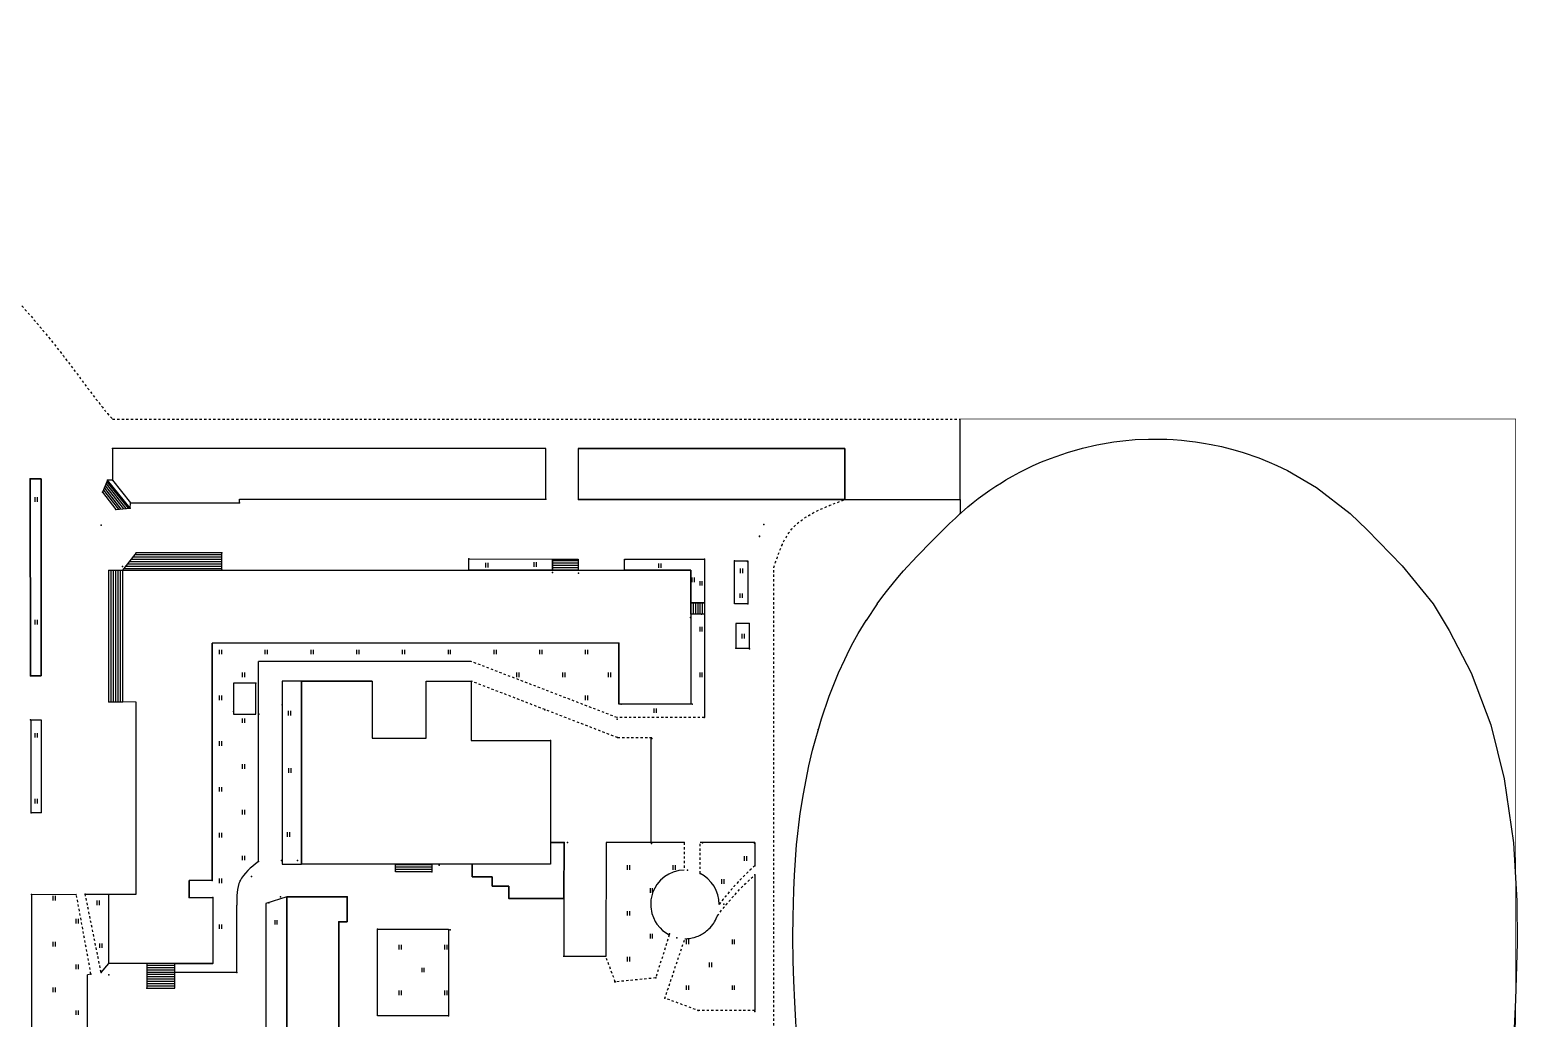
# Model space of a CAD drawing. Extents: x -992 to 2561, y -723 to 1492.
# Drawn here: x 2212.4 to 2537.5, y 1222.2 to 1438.2 of the extents above; entities that cross this region are included whole.
import ezdxf

# ---------------------------------------------------------------- set-up
doc = ezdxf.new("R2010")
doc.units = 0
doc.header["$LTSCALE"] = 0.5
doc.header["$PDSIZE"] = 0.2
doc.linetypes.add('X6', pattern=[2, 1, -1])
doc.layers.get('0').update_dxf_attribs({"linetype": 'CONTINUOUS'})
doc.layers.add('ASSIST', color=7, linetype='CONTINUOUS', plot=False)
for name, color, linetype in [('DLDW', 11, 'CONTINUOUS'), ('DLSS', 4, 'CONTINUOUS'), ('JMD', 6, 'CONTINUOUS'), ('ZBTZ', 3, 'CONTINUOUS'), ('ZDH', 1, 'CONTINUOUS')]:
    doc.layers.add(name, color=color, linetype=linetype)
doc.linetypes.add('1161', pattern='A,0,[149,AAA.SHX,S=0.15,R=0,X=0,Y=0],-1.6', length=1.6)
doc.linetypes.add('443', pattern='A,9.4,[169,AAA.SHX,S=1,R=0,X=0,Y=0.15],0.6', length=10)
doc.linetypes.add('444', pattern='A,4.5,[145,AAA.SHX,S=1,R=0,X=0,Y=1],4.5,-0.5,[146,AAA.SHX,S=1,R=0,X=0,Y=0],-0.5', length=10)

# ---------------------------------------------------------------- blocks, each defined once
blk = doc.blocks.new('gc121')
for p, q in [((-0.5, -1), (-0.5, 1)), ((0.5, -1), (0.5, 1))]:
    blk.add_line(p, q)

msp = doc.modelspace()

# ---------------------------------------------------------------- linework, layer by layer
at = {"layer": 'ASSIST', "linetype": 'Continuous', "flags": 128}
for points, elevation in [([(2332.24, 1322.53), (2332.24, 1320.1), (2326.66, 1320.1), (2326.66, 1322.53)], 2.6), ([(2356.87, 1312.99), (2359.89, 1312.99), (2359.89, 1310.48), (2356.87, 1310.48)], 76.64), ([(2300.31, 1255.83), (2300.31, 1254.2), (2292.38, 1254.2), (2292.38, 1255.83)], 78.01), ([(2238.02, 1234.14), (2238.02, 1228.8), (2244.15, 1228.8), (2244.15, 1234.14)], 2.6)]:
    msp.add_lwpolyline(points, close=True, dxfattribs=dict(at, elevation=elevation))
at = {"layer": 'DLDW', "linetype": 'Continuous', "elevation": 2.6, "flags": 128}
for points in [[(2397.62, 1312.73), (2398.86, 1314.41), (2399.91, 1315.77), (2401.18, 1317.35), (2402.5, 1318.91), (2403.4, 1319.94), (2404.25, 1320.89), (2405.31, 1322.04), (2406.34, 1323.14), (2407.41, 1324.25), (2408.49, 1325.36), (2409.96, 1326.84), (2410.75, 1327.63), (2411.59, 1328.46), (2412.4, 1329.25), (2413.45, 1330.27), (2414.7, 1331.48), (2415.31, 1332.07), (2417.4, 1333.92), (2418.62, 1334.91), (2419.67, 1335.73), (2420.72, 1336.5), (2422.24, 1337.58), (2423.52, 1338.44), (2424.75, 1339.21), (2425.75, 1339.82), (2427.2, 1340.66), (2428.79, 1341.51), (2430.25, 1342.25), (2431.71, 1342.94), (2433.53, 1343.74), (2435.48, 1344.52), (2439.2, 1345.82), (2442.48, 1346.75), (2445.63, 1347.48), (2449.33, 1348.12), (2451.32, 1348.37), (2453.99, 1348.61), (2456.9, 1348.74), (2459.17, 1348.75), (2460.94, 1348.7), (2462.3, 1348.63), (2464.1, 1348.5), (2465.88, 1348.31), (2467.2, 1348.14), (2468.94, 1347.87), (2470.6, 1347.57), (2472.85, 1347.09), (2475.88, 1346.31), (2477.58, 1345.8)], [(2477.58, 1345.8), (2481.01, 1344.61), (2483.28, 1343.69), (2484.96, 1342.96), (2487.26, 1341.85), (2493.62, 1338.15), (2500.98, 1332.47), (2504.7, 1328.87), (2512.31, 1321.04), (2519.08, 1312.73), (2522.62, 1306.94), (2527.43, 1297.65), (2531.69, 1286.33), (2534.62, 1274.54), (2536.64, 1260.53), (2537.41, 1247.88), (2537.49, 1238.64), (2537.13, 1226.21), (2536.73, 1218.53)], [(2379.96, 1218.85), (2379.73, 1222.98), (2379.6, 1225.69), (2379.41, 1230.35), (2379.28, 1234.68), (2379.21, 1239.93), (2379.22, 1244.35), (2379.37, 1250.2), (2379.53, 1253.49), (2380.02, 1260.1), (2380.81, 1266.92), (2381.48, 1271.26), (2382.68, 1277.37), (2383.48, 1280.78), (2385.42, 1287.62), (2387.13, 1292.59), (2389.18, 1297.65), (2390.53, 1300.61), (2391.59, 1302.75), (2392.4, 1304.31), (2393.48, 1306.25), (2395.2, 1309.12)]]:
    msp.add_lwpolyline(points, dxfattribs=at)
at = {"layer": 'DLDW', "linetype": '1161', "elevation": 2.6, "flags": 128}
msp.add_lwpolyline([(2256.95, 1295.39), (2256.95, 1288.63), (2261.86, 1288.63), (2261.86, 1295.39), (2256.95, 1295.39)], dxfattribs=at)
at = {"layer": 'DLSS', "linetype": 'X6'}
for p, q in [((2230.53, 1353.11, 80), (2415.72, 1353.11, 80)), ((2375.04, 1077.62, -0.15), (2375.04, 1320.67, -0.15)), ((2322.1, 1295.07, 77.32), (2308.86, 1300.16, 76.64)), ((2340.89, 1283.5, 77.89), (2308.86, 1295.86, 76.64)), ((2340.76, 1287.9, 76.64), (2322.1, 1295.07, 77.32)), ((2359.89, 1287.9, 76.64), (2340.76, 1287.9, 76.64)), ((2340.89, 1283.5, 77.89), (2348.35, 1283.5, 77.89)), ((2355.46, 1260.57, 2.6), (2355.46, 1254.58, 2.6)), ((2358.9, 1253.81, 76.75), (2358.9, 1260.57, 76.75)), ((2225.81, 1231.83, 0.32), (2222.62, 1249.28, 2.6)), ((2228.02, 1232.23, 0.42), (2224.56, 1249.29, 0.99)), ((2352.18, 1240.41, 2.6), (2349.21, 1231.01, 2.6)), ((2340.39, 1230.13, 76.52), (2338.3, 1235.72, 78.25)), ((2349.21, 1231.01, 76.14), (2340.39, 1230.13, 76.52))]:
    msp.add_line(p, q, dxfattribs=at)
at = {"layer": 'DLSS', "linetype": 'X6', "elevation": 2.6, "flags": 128}
for points in [[(2362.7, 1244.6), (2362.93, 1244.9), (2363.23, 1245.29), (2363.74, 1245.94), (2364.18, 1246.49), (2364.66, 1247.08), (2365, 1247.48), (2365.39, 1247.94), (2365.8, 1248.41), (2366.17, 1248.82), (2366.55, 1249.24), (2367.24, 1249.98), (2367.7, 1250.47), (2368.19, 1250.97), (2368.8, 1251.58), (2369.29, 1252.05), (2370.86, 1253.54), (2370.86, 1253.54)], [(2370.86, 1223.89), (2358.5, 1223.89), (2351.22, 1226.59), (2355.6, 1239.58), (2355.6, 1239.58)]]:
    msp.add_lwpolyline(points, dxfattribs=at)
at = {"layer": 'DLSS', "linetype": 'X6'}
msp.add_arc((2410.93, 1210.91, 76.52), 59.96, 131.9347, 142.9037, dxfattribs=at)
msp.add_open_spline([(2144.03, 1438.16, 0), (2166.46, 1419.23, -7.97), (2214.03, 1379.07, -24.86), (2224.61, 1359.5, 77.49), (2230.53, 1353.11, 80)], degree=3, knots=[0, 0, 0, 0, 78.874208, 167.310728, 167.310728, 167.310728, 167.310728], dxfattribs=at)
at = {"layer": 'DLSS', "linetype": 'X6', "start_tangent": (0, 1)}
msp.add_spline([(2375.04, 1320.67, -0.15), (2379, 1329.11, 2.6), (2390.57, 1335.52, 2.6)], degree=3, dxfattribs=at)
at = {"layer": 'JMD', "linetype": 'Continuous'}
for p, q in [((2415.72, 1335.52, 77.06), (2415.72, 1353.11, 77.06)), ((2229.44, 1339.79, 2.6), (2228.35, 1337.1, 2.6)), ((2229.29, 1339.42, 2.6), (2233.97, 1333.62, 2.6)), ((2230.54, 1339.79, 2.6), (2229.44, 1339.79, 2.6)), ((2228.35, 1337.1, 2.6), (2231.26, 1333.34, 2.6)), ((2228.54, 1337.56, 2.6), (2231.8, 1333.39, 2.6)), ((2228.73, 1338.03, 2.6), (2232.34, 1333.45, 2.6)), ((2228.91, 1338.49, 2.6), (2232.88, 1333.5, 2.6)), ((2229.1, 1338.95, 2.6), (2233.43, 1333.56, 2.6)), ((2231.26, 1333.34, 2.6), (2234.4, 1333.66, 2.6)), ((2234.4, 1333.66, 79.65), (2234.41, 1334.78, 79.69)), ((2390.57, 1335.52, 2.6), (2415.72, 1335.52, 2.6)), ((2415.72, 1335.52, 77.06), (2415.72, 1332.47, 77.06)), ((2235.69, 1323.91, 2.6), (2232.67, 1320.12, 2.6)), ((2254.41, 1323.41, 2.6), (2235.29, 1323.41, 2.6)), ((2254.41, 1323.91, 2.6), (2235.69, 1323.91, 2.6)), ((2254.41, 1320.12, 2.6), (2254.41, 1323.91, 2.6)), ((2229.64, 1320.12, 2.6), (2232.67, 1320.12, 2.6)), ((2229.67, 1320.12, 2.6), (2229.67, 1291.28, 2.6)), ((2230.17, 1320.12, 2.6), (2230.17, 1291.28, 2.6)), ((2230.67, 1320.12, 2.6), (2230.67, 1291.28, 2.6)), ((2231.17, 1320.12, 2.6), (2231.17, 1291.28, 2.6)), ((2231.67, 1320.12, 2.6), (2231.67, 1291.28, 2.6)), ((2232.17, 1320.12, 2.6), (2232.17, 1291.28, 2.6)), ((2232.67, 1320.12, 2.6), (2232.67, 1291.28, 2.6)), ((2254.41, 1320.41, 2.6), (2232.9, 1320.41, 2.6)), ((2254.41, 1320.91, 2.6), (2233.3, 1320.91, 2.6)), ((2254.41, 1321.41, 2.6), (2233.7, 1321.41, 2.6)), ((2254.41, 1321.91, 2.6), (2234.1, 1321.91, 2.6)), ((2254.41, 1322.41, 2.6), (2234.5, 1322.41, 2.6)), ((2254.41, 1322.91, 2.6), (2234.89, 1322.91, 2.6)), ((2326.66, 1320.1, 2.6), (2326.66, 1322.53, 2.6)), ((2332.24, 1322.1, 2.6), (2326.66, 1322.1, 2.6)), ((2332.24, 1321.6, 2.6), (2326.66, 1321.6, 2.6)), ((2332.24, 1321.1, 2.6), (2326.66, 1321.1, 2.6)), ((2332.24, 1320.6, 2.6), (2326.66, 1320.6, 2.6)), ((2332.24, 1320.1, 2.6), (2326.66, 1320.1, 2.6)), ((2332.24, 1322.53, 2.6), (2332.24, 1320.1, 2.6)), ((2356.87, 1312.99, 2.6), (2359.89, 1312.99, 2.6)), ((2359.89, 1310.48, 2.6), (2356.87, 1310.48, 2.6)), ((2356.89, 1312.99, 2.6), (2356.89, 1310.48, 2.6)), ((2357.39, 1312.99, 2.6), (2357.39, 1310.48, 2.6)), ((2357.89, 1312.99, 2.6), (2357.89, 1310.48, 2.6)), ((2358.39, 1312.99, 2.6), (2358.39, 1310.48, 2.6)), ((2358.89, 1312.99, 2.6), (2358.89, 1310.48, 2.6)), ((2359.39, 1312.99, 2.6), (2359.39, 1310.48, 2.6)), ((2359.89, 1312.99, 2.6), (2359.89, 1310.48, 2.6)), ((2397.63, 1312.74, 76.64), (2395.2, 1309.12, 2.6)), ((2232.67, 1291.28, 2.6), (2229.64, 1291.28, 2.6)), ((2292.38, 1254.2, 2.6), (2292.38, 1255.83, 2.6)), ((2300.31, 1255.7, 2.6), (2292.38, 1255.7, 2.6)), ((2300.31, 1255.2, 2.6), (2292.38, 1255.2, 2.6)), ((2300.31, 1255.83, 2.6), (2300.31, 1254.2, 2.6)), ((2300.31, 1254.7, 2.6), (2292.38, 1254.7, 2.6)), ((2300.31, 1254.2, 2.6), (2292.38, 1254.2, 2.6)), ((2329.13, 1248.38, 2.6), (2329.13, 1235.72, 3.55)), ((2338.3, 1235.72, 78.25), (2329.02, 1235.72, 2.6)), ((2238.02, 1234.14, 2.6), (2238.02, 1228.8, 2.6)), ((2238.02, 1233.8, 2.6), (2244.15, 1233.8, 2.6)), ((2238.02, 1233.3, 2.6), (2244.15, 1233.3, 2.6)), ((2238.02, 1232.8, 2.6), (2244.15, 1232.8, 2.6)), ((2238.02, 1232.3, 2.6), (2244.15, 1232.3, 2.6)), ((2244.15, 1228.8, 2.6), (2244.15, 1234.14, 2.6)), ((2238.02, 1231.8, 2.6), (2244.15, 1231.8, 2.6)), ((2238.02, 1231.3, 2.6), (2244.15, 1231.3, 2.6)), ((2238.02, 1230.8, 2.6), (2244.15, 1230.8, 2.6)), ((2238.02, 1230.3, 2.6), (2244.15, 1230.3, 2.6)), ((2238.02, 1229.8, 2.6), (2244.15, 1229.8, 2.6)), ((2238.02, 1229.3, 2.6), (2244.15, 1229.3, 2.6)), ((2238.02, 1228.8, 2.6), (2244.15, 1228.8, 2.6))]:
    msp.add_line(p, q, dxfattribs=at)
at = {"layer": 'JMD', "linetype": '444'}
msp.add_line((2348.23, 1260.57, 76.64), (2348.23, 1283.5, 76.64), dxfattribs=at)
at = {"layer": 'JMD', "linetype": '443', "const_width": 0.15, "elevation": 2.6, "flags": 128}
msp.add_lwpolyline([(2513.92, 1124.33), (2537.13, 1124.33), (2537.13, 1353.11), (2415.72, 1353.11)], dxfattribs=at)
at = {"layer": 'JMD', "linetype": 'Continuous', "elevation": 2.6, "flags": 128}
for points in [[(2230.53, 1346.71), (2230.54, 1339.79), (2230.54, 1339.79), (2234.41, 1334.78), (2258.27, 1334.78), (2258.27, 1335.61), (2325.2, 1335.61), (2325.2, 1346.71), (2230.53, 1346.71)], [(2332.3, 1346.71), (2390.57, 1346.71), (2390.57, 1335.52), (2332.37, 1335.52)], [(2332.3, 1346.71), (2332.3, 1335.52), (2390.57, 1335.52), (2390.57, 1346.71), (2332.3, 1346.71)], [(2254.41, 1320.12), (2254.41, 1320.12), (2254.41, 1320.12), (2308.38, 1320.12), (2356.87, 1320.1), (2356.87, 1290.79), (2341.14, 1290.79), (2341.14, 1304.17), (2252.32, 1304.17), (2252.32, 1252.29), (2247.27, 1252.29), (2247.27, 1248.57), (2252.44, 1248.57)], [(2287.22, 1295.86), (2271.82, 1295.86)], [(2271.82, 1295.86), (2271.83, 1255.83)], [(2271.82, 1295.85), (2287.22, 1295.86), (2287.22, 1283.41), (2299.07, 1283.41), (2299.07, 1295.86), (2308.86, 1295.86), (2308.86, 1282.9)], [(2299.07, 1283.41), (2299.07, 1295.86), (2308.86, 1295.86)], [(2229.7, 1234.14), (2229.7, 1249.29), (2235.69, 1249.29), (2235.69, 1291.28), (2232.67, 1291.3)], [(2308.86, 1282.9), (2326.19, 1282.9), (2326.19, 1255.83), (2271.83, 1255.83)], [(2326.19, 1260.59), (2329.18, 1260.59), (2329.13, 1248.38), (2317.15, 1248.38), (2317.15, 1251.07), (2313.5, 1251.07), (2313.5, 1253.12), (2309.14, 1253.12), (2309.14, 1255.83)], [(2309.14, 1255.83), (2309.14, 1253.12), (2313.5, 1253.12), (2313.5, 1251.07), (2317.15, 1251.07), (2317.15, 1248.38), (2329.13, 1248.38), (2329.18, 1260.59), (2326.19, 1260.59)], [(2326.19, 1260.59), (2329.18, 1260.59), (2329.13, 1248.38), (2317.15, 1248.38), (2317.15, 1251.07), (2313.5, 1251.07), (2313.5, 1253.12), (2309.14, 1253.12), (2309.14, 1255.83)], [(2252.44, 1248.57), (2252.44, 1234.14), (2244.15, 1234.14), (2229.7, 1234.14)], [(2268.6, 1248.73), (2268.6, 1180.1), (2279.98, 1180.1), (2279.98, 1243.27), (2281.78, 1243.27), (2281.78, 1248.73), (2268.6, 1248.73)], [(2268.6, 1248.73), (2268.6, 1180.1), (2279.98, 1180.1), (2279.98, 1243.27), (2281.78, 1243.27), (2281.78, 1248.73), (2268.6, 1248.73)], [(2279.98, 1180.1), (2279.98, 1243.27), (2281.78, 1243.27), (2281.78, 1248.73), (2268.6, 1248.73), (2268.6, 1205.56), (2268.6, 1180.1), (2279.98, 1180.1)], [(2268.6, 1248.73), (2281.78, 1248.73), (2281.78, 1243.27), (2279.98, 1243.27), (2279.98, 1180.1), (2268.6, 1180.2), (2268.6, 1248.73)]]:
    msp.add_lwpolyline(points, dxfattribs=at)
for points in [[(2229.44, 1339.79), (2228.35, 1337.1), (2231.26, 1333.34), (2234.4, 1333.66)], [(2254.41, 1320.12), (2254.41, 1323.91), (2235.69, 1323.91), (2232.67, 1320.12)]]:
    msp.add_lwpolyline(points, close=True, dxfattribs=at)
at = {"layer": 'JMD', "linetype": '444', "elevation": 2.6, "flags": 128}
msp.add_lwpolyline([(2348.27, 1260.57), (2338.36, 1260.57), (2338.3, 1235.72)], dxfattribs=at)
at = {"layer": 'ZBTZ', "linetype": 'Continuous'}
for p, q in [((2212.54, 1340.06, -0.1), (2212.6, 1297.03, -0.14)), ((2214.89, 1297.03, 0.08), (2214.89, 1340.06, 0.08)), ((2359.89, 1310.48, 76.64), (2359.89, 1287.9, 76.64)), ((2252.32, 1252.29, 78.05), (2252.32, 1304.17, 78.05)), ((2256.95, 1304.17, 78.05), (2252.32, 1304.17, 78.05)), ((2341.14, 1304.17, 77.92), (2256.95, 1304.17, 78.05)), ((2341.14, 1304.17, 77.92), (2341.14, 1290.8, 77.92)), ((2212.6, 1297.03, -0.14), (2214.89, 1297.03, -0.14)), ((2262.4, 1256.41, 77.71), (2262.4, 1300.16, 77.71)), ((2308.86, 1300.16, 76.64), (2262.4, 1300.16, 76.64)), ((2262.4, 1256.41, 77.71), (2262.4, 1300.16, 77.71)), ((2356.87, 1290.79, 76.64), (2341.66, 1290.79, 76.64)), ((2355.46, 1260.57, 76.64), (2348.23, 1260.57, 76.64)), ((2370.86, 1260.57, 2.6), (2358.9, 1260.57, 76.75)), ((2370.86, 1260.57, 2.6), (2370.86, 1255.52, 76.52)), ((2252.32, 1252.29, 78.05), (2247.27, 1252.29, 78.05)), ((2247.27, 1248.57, 78.02), (2247.27, 1252.29, 78.02)), ((2370.86, 1253.54, 2.6), (2370.86, 1223.89, 2.6)), ((2212.81, 1249.27, -0.08), (2222.62, 1249.28, 0.81)), ((2212.81, 1249.27, -0.08), (2212.81, 1206.19, -0.08)), ((2224.56, 1249.29, 0.99), (2229.72, 1249.29, 1.46)), ((2247.27, 1248.57, 78.02), (2252.44, 1248.57, 77.99)), ((2257.66, 1232.21, 77.47), (2257.66, 1246.9, 77.47)), ((2228.02, 1232.23, 0.42), (2229.7, 1234.14, 0.53)), ((2244.15, 1232.21, 77.47), (2244.15, 1234.14, 77.99)), ((2244.15, 1234.14, 77.99), (2252.38, 1234.14, 78.8)), ((2257.66, 1232.21, 77.47), (2244.15, 1232.21, 77.47)), ((2225.81, 1231.83, 0.32), (2225.02, 1231.68, -0.05)), ((2225.02, 1205.59, -0.05), (2225.02, 1231.68, -0.05))]:
    msp.add_line(p, q, dxfattribs=at)
at = {"layer": 'ZBTZ', "linetype": 'Continuous', "elevation": 2.6, "flags": 128}
for points in [[(2212.54, 1340.06), (2214.89, 1340.06), (2214.89, 1297.03), (2212.6, 1297.03), (2212.54, 1340.06)], [(2212.54, 1340.06), (2212.6, 1297.03), (2214.89, 1297.03), (2214.89, 1340.06), (2212.54, 1340.06)], [(2308.38, 1322.54), (2326.66, 1322.53), (2326.66, 1320.1), (2308.38, 1320.12), (2308.38, 1322.54)], [(2342.43, 1322.53), (2359.89, 1322.53), (2359.89, 1312.99), (2356.89, 1312.99), (2356.87, 1320.1), (2342.43, 1320.1), (2342.43, 1322.32)], [(2366.42, 1322.16), (2369.32, 1322.16), (2369.32, 1312.75), (2366.42, 1312.75), (2366.42, 1322.16)], [(2366.75, 1303.04), (2369.74, 1303.04), (2369.74, 1308.47), (2366.75, 1308.47), (2366.75, 1303.04)], [(2267.58, 1295.86), (2267.58, 1255.83), (2271.82, 1255.83), (2271.82, 1295.86), (2267.58, 1295.86)], [(2212.76, 1287.42), (2214.89, 1287.42), (2214.89, 1267.07), (2212.76, 1267.07), (2212.76, 1287.42)], [(2355.46, 1254.58), (2355.46, 1254.58)], [(2268.6, 1248.73), (2264.03, 1247.25), (2264.03, 1212.41), (2268.6, 1205.56), (2268.6, 1248.73)], [(2288.4, 1241.65), (2303.91, 1241.65), (2303.91, 1222.75), (2288.4, 1222.75), (2288.4, 1241.65)]]:
    msp.add_lwpolyline(points, close=True, dxfattribs=at)
for points in [[(2355.46, 1254.58), (2354.25, 1254.46), (2353.02, 1254.12), (2352.07, 1253.7), (2351.18, 1253.14), (2350.28, 1252.37), (2349.48, 1251.42), (2348.62, 1249.82), (2348.16, 1248.06), (2348.12, 1246.57), (2348.37, 1245.09), (2349.08, 1243.37), (2349.45, 1242.79), (2349.45, 1242.79), (2350.16, 1241.92), (2350.72, 1241.38), (2352.18, 1240.41)], [(2355.6, 1239.58), (2356.14, 1239.6), (2356.61, 1239.65), (2357.19, 1239.75), (2357.62, 1239.86), (2358.19, 1240.04), (2358.5, 1240.16), (2358.9, 1240.35), (2359.15, 1240.48), (2359.41, 1240.62), (2359.69, 1240.79), (2359.91, 1240.94), (2360.09, 1241.08), (2360.34, 1241.27), (2360.6, 1241.49), (2360.85, 1241.73), (2361.1, 1241.98), (2361.38, 1242.3), (2361.68, 1242.68), (2361.89, 1243), (2362.06, 1243.27), (2362.26, 1243.63), (2362.42, 1243.96), (2362.65, 1244.53), (2362.7, 1244.6)]]:
    msp.add_lwpolyline(points, dxfattribs=at)
at = {"layer": 'ZBTZ', "linetype": 'Continuous'}
msp.add_arc((2355.6, 1247.08, 76.64), 7.5, 0, 63.8585, dxfattribs=at)
msp.add_spline([(2262.4, 1256.41, 77.71), (2258.39, 1252.2, 77.86), (2257.66, 1246.9, 77.47)], degree=3, dxfattribs=at)
at = {"layer": 'ZDH', "linetype": 'Continuous'}
for p in [(2230.53, 1346.71, 80), (2212.54, 1340.06, -0.1), (2212.54, 1340.06, -0.1), (2229.44, 1339.79, 2.6), (2230.54, 1339.79, 79.76), (2228.35, 1337.1, 79.6), (2231.26, 1333.34, 79.6), (2234.4, 1333.66, 79.65), (2234.41, 1334.78, 79.69), (2258.27, 1334.78, 2.6), (2325.18, 1335.61, 76.67), (2325.18, 1335.61, 76.67), (2332.37, 1335.52, 76.69), (2332.37, 1335.52, 76.69), (2228.07, 1329.92, 78.29), (2372.85, 1330.06, 76.89), (2372.85, 1330.06, 76.89), (2372.87, 1330.09, 2.6), (2372.87, 1330.09, 2.6), (2372.87, 1330.09, 2.6), (2372.87, 1330.09, 78.77), (2372.87, 1330.09, 2.6), (2372.87, 1330.09, 78.82), (2415.72, 1332.47, 77.06), (2371.88, 1327.45, 76.71), (2371.88, 1327.45, 76.71), (2371.88, 1327.45, 76.71), (2371.88, 1327.45, 76.71), (2371.88, 1327.43, 76.91), (2371.88, 1327.43, 76.91), (2371.91, 1327.53, 77.06), (2371.91, 1327.53, 77.06), (2235.69, 1323.91, 80.34), (2254.41, 1323.91, 79.94), (2232.67, 1320.91, 80.34), (2254.42, 1320.17, 80.38), (2308.38, 1322.54, 77.31), (2308.38, 1322.54, 77.31), (2326.77, 1322.4, 76.62), (2326.77, 1322.4, 76.62), (2332.24, 1322.34, 76.66), (2332.24, 1322.34, 76.66), (2342.43, 1320.1, 76.64), (2342.43, 1320.1, 76.64), (2342.47, 1322.43, 76.62), (2342.47, 1322.43, 76.62), (2359.89, 1322.53, 76.64), (2359.89, 1322.53, 76.64), (2366.42, 1322.16, 76.78), (2366.42, 1322.16, 76.78), (2369.24, 1321.96, 76.75), (2369.24, 1321.96, 76.75), (2326.66, 1319.57, 76.73), (2326.66, 1319.57, 76.73), (2332.33, 1319.45, 76.77), (2356.87, 1319.28, 76.71), (2356.87, 1319.28, 76.71), (2356.86, 1313.71, 76.72), (2356.86, 1313.71, 76.72), (2359.24, 1310.48, 76.71), (2359.24, 1310.48, 76.71), (2359.27, 1312.99, 76.72), (2359.27, 1312.99, 76.72), (2369.32, 1312.75, 76.7), (2369.32, 1312.75, 76.7), (2397.63, 1312.74, 76.64), (2397.63, 1312.74, 76.64), (2356.85, 1309.72, 76.73), (2356.85, 1309.72, 76.73), (2369.67, 1308.47, 76.64), (2369.67, 1308.47, 76.64), (2395.2, 1309.12, 76.56), (2341.14, 1304.17, 77.92), (2341.14, 1304.17, 77.92), (2366.75, 1303.04, 76.7), (2366.75, 1303.04, 76.7), (2369.74, 1302.92, 76.64), (2369.74, 1302.92, 76.64), (2212.6, 1297.03, -0.14), (2212.6, 1297.03, -0.14), (2261.86, 1295.39, 78.54), (2261.86, 1295.39, 78.54), (2232.67, 1291.3, 80.34), (2267.58, 1290.67, 77.92), (2267.58, 1290.67, 77.92), (2341.66, 1290.81, 77.89), (2341.66, 1290.81, 77.89), (2357.22, 1290.8, 76.75), (2357.22, 1290.8, 76.75), (2212.56, 1287.39, -0.15), (2212.56, 1287.39, -0.15), (2256.95, 1289.22, 78.05), (2256.95, 1289.22, 78.05), (2262.47, 1288.63, 77.98), (2262.47, 1288.63, 77.98), (2271.82, 1290.43, 78.57), (2271.82, 1290.43, 78.57), (2325.01, 1289.6, 78.69), (2325.01, 1289.6, 78.69), (2340.76, 1287.52, 77.88), (2340.76, 1287.52, 77.88), (2359.82, 1287.9, 76.75), (2359.82, 1287.9, 76.75), (2384.71, 1285.31, 76.52), (2384.71, 1285.31, 76.52), (2271.82, 1283.41, 77.96), (2271.82, 1283.41, 77.96), (2326.19, 1282.9, 78.55), (2326.19, 1282.9, 78.55), (2340.89, 1283.5, 77.89), (2340.89, 1283.5, 77.89), (2348.35, 1283.33, 77.97), (2348.35, 1283.33, 77.97), (2212.76, 1267.07, 0.08), (2212.76, 1267.07, 0.08), (2214.89, 1267.17, 0.09), (2214.89, 1267.17, 0.09), (2329.18, 1260.59, 78.31), (2329.93, 1260.59, 78.31), (2348.27, 1260.4, 78.01), (2348.27, 1260.4, 78.01), (2355.46, 1260.57, 76.64), (2355.46, 1260.57, 76.64), (2359.45, 1260.54, 76.82), (2359.45, 1260.54, 76.82), (2370.81, 1260.42, 76.52), (2370.81, 1260.42, 76.52), (2370.89, 1260.45, 76.5), (2370.89, 1260.45, 76.5), (2262.4, 1256.41, 77.71), (2262.4, 1256.41, 77.71), (2267.45, 1256.68, 77.77), (2267.45, 1256.68, 77.77), (2270.93, 1256.69, 77.77), (2270.93, 1256.69, 77.77), (2301.89, 1255.64, 78.42), (2301.89, 1255.64, 78.42), (2309.07, 1255.83, 78.09), (2309.07, 1255.83, 78.09), (2309.14, 1255.83, 78.09), (2370.86, 1255.52, 76.52), (2370.86, 1255.52, 76.52), (2252.32, 1252.29, 78.05), (2252.32, 1252.29, 78.05), (2258.39, 1252.2, 77.86), (2258.39, 1252.2, 77.86), (2260.88, 1253.18, 76.41), (2260.88, 1253.18, 76.41), (2292.36, 1254.35, 78.17), (2292.36, 1254.35, 78.17), (2300.31, 1254.2, 78.01), (2300.31, 1254.2, 78.01), (2356.19, 1254.56, 76.85), (2356.19, 1254.56, 76.85), (2358.9, 1253.81, 76.75), (2358.9, 1253.81, 76.75), (2370.9, 1253.54, 76.53), (2370.9, 1253.54, 76.53), (2212.81, 1249.27, -0.08), (2212.81, 1249.27, -0.08), (2224.56, 1249.29, 0.99), (2224.56, 1249.29, 0.99), (2247.27, 1248.57, 78.02), (2247.27, 1248.57, 78.02), (2252.44, 1248.57, 77.99), (2252.44, 1248.57, 77.99), (2267.21, 1248.73, 77.64), (2267.21, 1248.73, 77.64), (2281.78, 1248.75, 78.16), (2281.78, 1248.75, 78.16), (2317.15, 1248.43, 78.09), (2329.13, 1248.38, 77.73), (2329.13, 1248.38, 77.73), (2264.64, 1247.44, 77.61), (2264.64, 1247.44, 77.61), (2364.08, 1247.13, 76.81), (2364.08, 1247.13, 76.81), (2279.98, 1243.27, 79.17), (2279.98, 1243.27, 79.17), (2281.78, 1243.43, 79.39), (2281.78, 1243.43, 79.39), (2288.4, 1241.65, 78.48), (2288.4, 1241.65, 78.48), (2304.31, 1241.48, 77.62), (2304.31, 1241.48, 77.62), (2352.26, 1240.61, 76.83), (2352.26, 1240.61, 76.83), (2353.84, 1239.79, 76.86), (2353.84, 1239.79, 76.86), (2228.02, 1232.23, 0.42), (2228.02, 1232.23, 0.42), (2252.38, 1234.14, 78.8), (2252.38, 1234.14, 78.8), (2257.66, 1232.21, 77.47), (2257.66, 1232.21, 77.47), (2225.81, 1231.83, 0.32), (2225.81, 1231.83, 0.32), (2229.69, 1231.69, 0.38), (2229.69, 1231.69, 0.38), (2238.02, 1228.8, 1.02), (2238.02, 1228.8, 1.02), (2340.29, 1230.13, 76.41), (2340.29, 1230.13, 76.41), (2340.39, 1230.13, 76.52), (2340.39, 1230.13, 76.52), (2340.39, 1230.13, 76.52), (2340.39, 1230.13, 76.52), (2349.21, 1231.01, 76.14), (2349.21, 1231.01, 76.14), (2351.22, 1226.59, 76.81), (2351.22, 1226.59, 76.81), (2303.91, 1222.75, 78.32), (2303.91, 1222.75, 78.32), (2358.5, 1223.89, 76.39), (2358.5, 1223.89, 76.39), (2370.9, 1223.65, 76.39)]:
    msp.add_point(p, dxfattribs=at)

# ---------------------------------------------------------------- block references
at = {"layer": 'ZBTZ', "linetype": 'Continuous', "xscale": 0.5, "yscale": 0.5, "zscale": 0.5}
for p in [(2213.85, 1335.53, 2.6), (2312.32, 1321.21, 2.6), (2322.88, 1321.33, 2.6), (2350.15, 1321.08, 2.6), (2368.02, 1319.95, 2.6), (2367.93, 1314.53, 2.6), (2213.85, 1308.73, 2.6), (2368.39, 1305.67, 2.6), (2269.2, 1288.84, 2.6), (2349.12, 1289.39, 2.6), (2213.87, 1284.01, 2.6), (2269.3, 1276.35, 2.6), (2213.85, 1269.63, 2.6), (2269, 1262.33, 2.6), (2227.39, 1247.41, 2.6), (2266.28, 1243.16, 2.6), (2228, 1238.06, 2.6)]:
    msp.add_blockref('gc121', p, dxfattribs=at)
at = {"layer": 'ZBTZ', "linetype": 'Continuous', "xscale": 0.5, "yscale": 0.5}
for p in [(2357.43, 1317.99, 2.6), (2359.15, 1317.21, 2.6), (2359.15, 1307.21, 2.6), (2254.15, 1302.21, 2.6), (2264.15, 1302.21, 2.6), (2274.15, 1302.21, 2.6), (2284.15, 1302.21, 2.6), (2294.15, 1302.21, 2.6), (2304.15, 1302.21, 2.6), (2314.15, 1302.21, 2.6), (2324.15, 1302.21, 2.6), (2334.15, 1302.21, 2.6), (2259.15, 1297.21, 2.6), (2319.15, 1297.21, 2.6), (2329.15, 1297.21, 2.6), (2339.15, 1297.21, 2.6), (2359.15, 1297.21, 2.6), (2254.15, 1292.21, 2.6), (2334.15, 1292.21, 2.6), (2259.15, 1287.21, 2.6), (2254.15, 1282.21, 2.6), (2259.15, 1277.21, 2.6), (2254.15, 1272.21, 2.6), (2259.15, 1267.21, 2.6), (2254.15, 1262.21, 2.6), (2259.15, 1257.21, 2.6), (2343.3, 1255.13, 2.6), (2353.3, 1255.13, 2.6), (2368.9, 1257.08, 2.6), (2254.15, 1252.21, 2.6), (2363.9, 1252.08, 2.6), (2217.81, 1248.41, 2.6), (2348.3, 1250.13, 2.6), (2343.3, 1245.13, 2.6), (2222.81, 1243.41, 2.6), (2254.15, 1242.21, 2.6), (2217.81, 1238.41, 2.6), (2348.3, 1240.13, 2.6), (2356.22, 1238.89, 2.6), (2366.22, 1238.89, 2.6), (2293.4, 1237.75, 2.6), (2303.4, 1237.75, 2.6), (2343.3, 1235.13, 2.6), (2222.81, 1233.41, 2.6), (2298.4, 1232.75, 2.6), (2361.22, 1233.89, 2.6), (2217.81, 1228.41, 2.6), (2356.22, 1228.89, 2.6), (2366.22, 1228.89, 2.6), (2293.4, 1227.75, 2.6), (2303.4, 1227.75, 2.6), (2222.81, 1223.41, 2.6)]:
    msp.add_blockref('gc121', p, dxfattribs=at)

doc.saveas('drawing.dxf')
